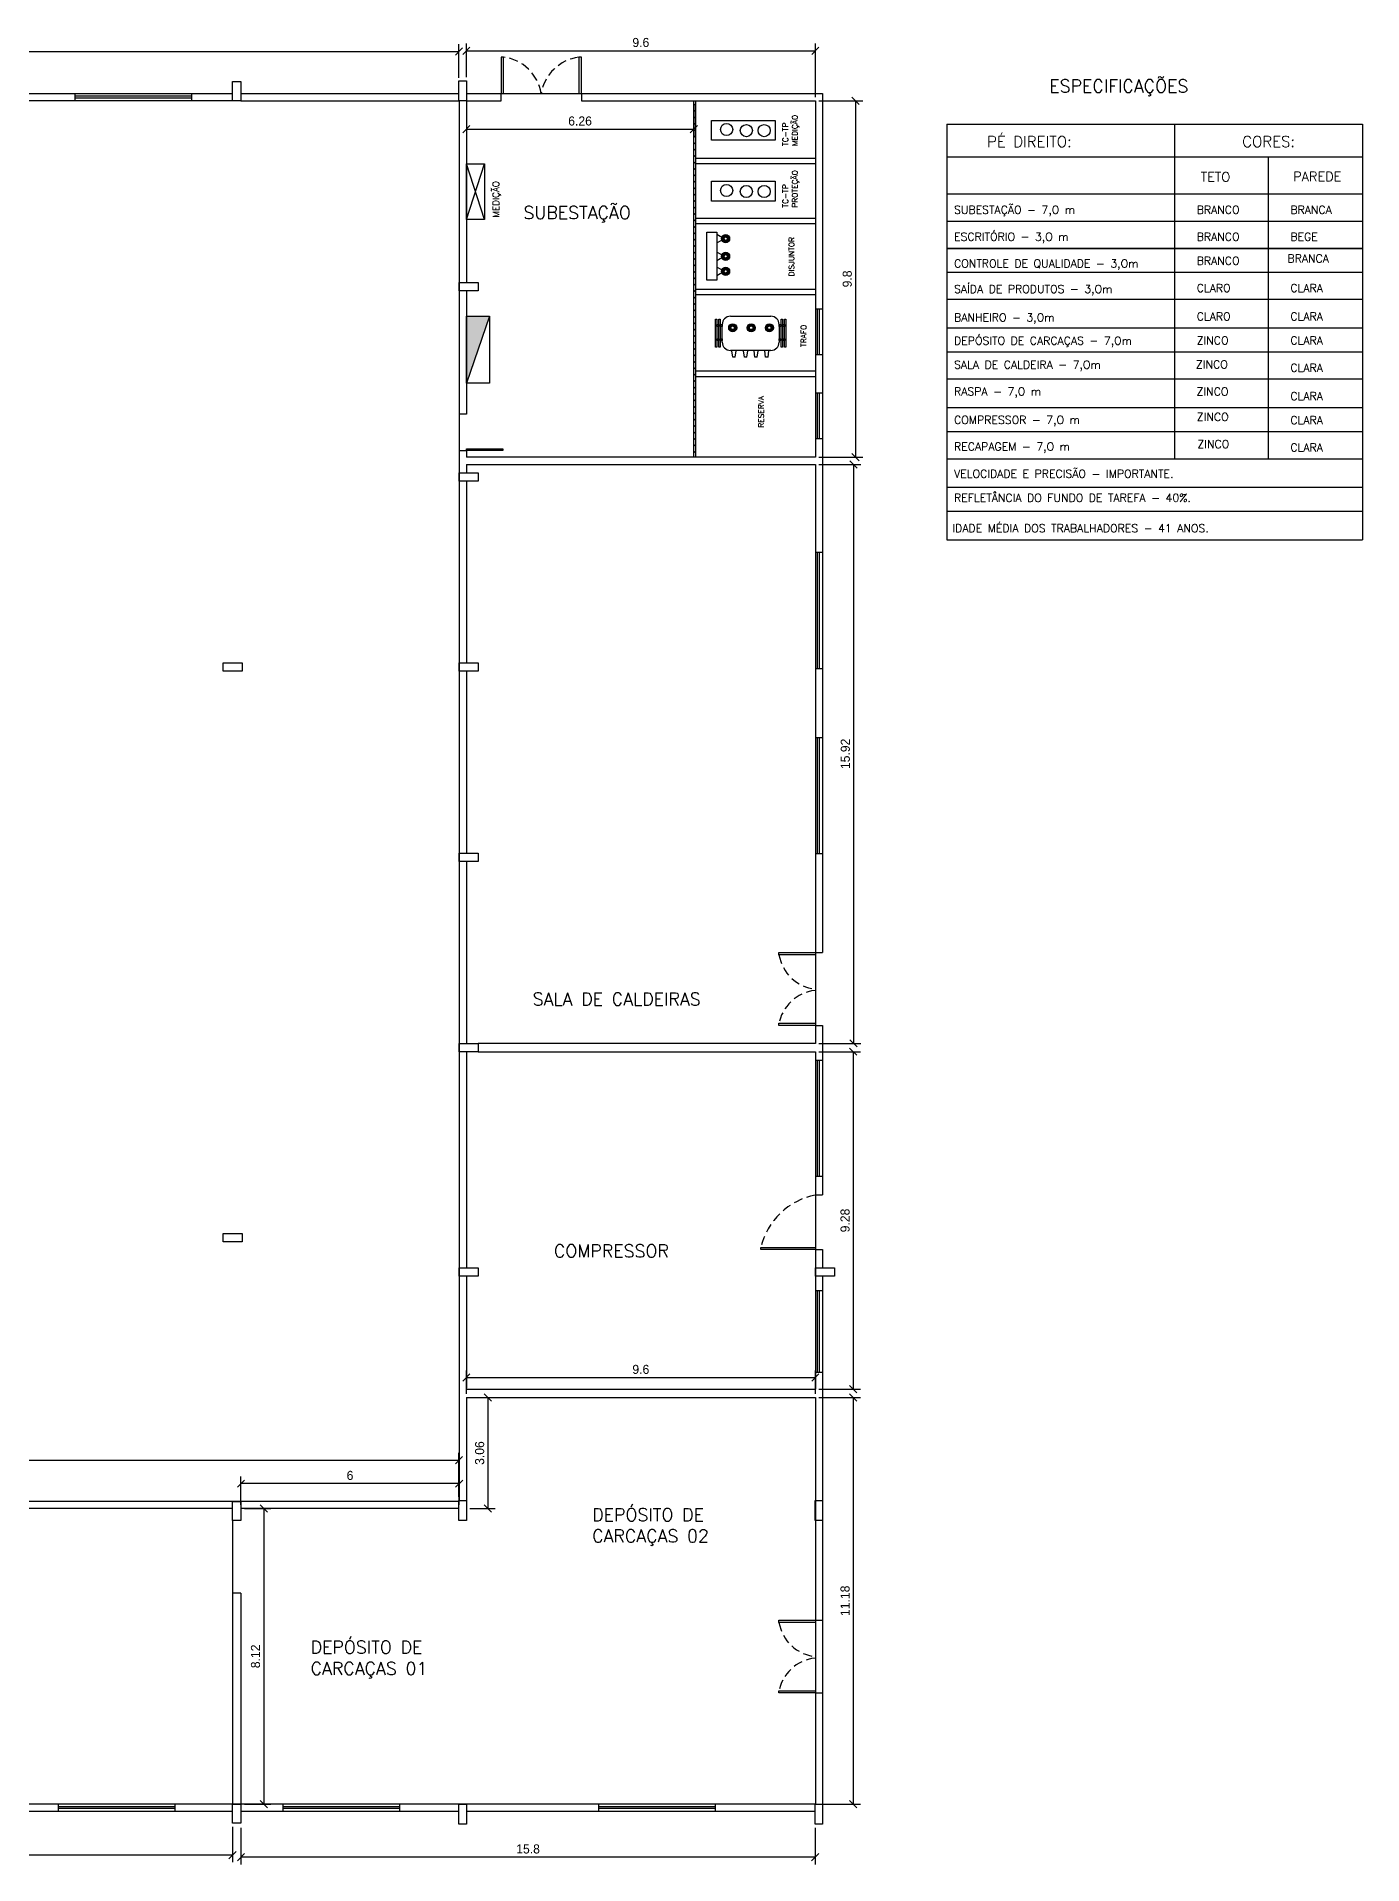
# Model space of a CAD drawing. Extents: x 196 to 487, y -28 to 149.
# Drawn here: x 229.5 to 266, y 12.3 to 62.6 of the extents above; entities that cross this region are included whole.
import ezdxf

# ---------------------------------------------------------------- set-up
doc = ezdxf.new("R2010")
doc.units = 0
doc.header["$MEASUREMENT"] = 0
doc.linetypes.add('DASHED2', pattern=[0.375, 0.25, -0.125])
doc.layers.get('0').update_dxf_attribs({"linetype": 'CONTINUOUS'})
doc.layers.get('DEFPOINTS').update_dxf_attribs({"linetype": 'CONTINUOUS'})
for name, color, linetype in [('_ARQ', 5, 'CONTINUOUS'), ('_ARQ-TEXTO', 4, 'CONTINUOUS'), ('_COTAS', 4, 'CONTINUOUS'), ('_ELT-MÁQUINAS', 3, 'CONTINUOUS'), ('_ELT-PONTO', 2, 'CONTINUOUS'), ('_ELT-PONTO-TEXTO', 4, 'CONTINUOUS')]:
    doc.layers.add(name, color=color, linetype=linetype)
doc.styles.add('ROMANS', font='romans')
doc.dimstyles.new('LUMINOTECNICO', dxfattribs={"dimscale": 0, "dimtxt": 0.25, "dimasz": 0.2, "dimexe": 0.2, "dimexo": 0.1, "dimgap": 0.1, "dimtad": 1, "dimdsep": 46, "dimtxsty": 'Standard', "dimblk1": 'OBLIQUE', "dimblk2": 'OBLIQUE', "dimsah": 1, "dimcen": 0.2, "dimadec": 1, "dimazin": 0, "dimtfac": 1, "dimtmove": 0, "dimatfit": 3, "dimldrblk": 'OBLIQUE', "dimfxl": 1, "dimtolj": 1, "dimtzin": 0, "dimarcsym": 0})

# ---------------------------------------------------------------- blocks, each defined once
blk = doc.blocks.new('_OBLIQUE')
at = {"color": 0, "linetype": 'ByBlock'}
blk.add_line((-0.5, -0.5), (0.5, 0.5), dxfattribs=at)
blk = doc.blocks.new('*D1')
at = {"layer": '_COTAS', "color": 0, "linetype": 'Continuous', "lineweight": -2, "transparency": 16777216}
for p, q in [((241.343, 61.476), (241.343, 62.402)), ((250.943, 60.928), (250.943, 62.402)), ((241.343, 62.202), (250.943, 62.202))]:
    blk.add_line(p, q, dxfattribs=at)
at = {"layer": 'DEFPOINTS', "color": 0, "linetype": 'Continuous', "transparency": 16777216}
for p in [(250.943, 62.202), (241.343, 61.376), (250.943, 60.828)]:
    blk.add_point(p, dxfattribs=at)
at = {"layer": '_COTAS', "color": 0, "linetype": 'Continuous', "lineweight": -2, "transparency": 16777216, "xscale": 0.2, "yscale": 0.2, "zscale": 0.2, "rotation": 180}
blk.add_blockref('_OBLIQUE', (241.343, 62.202), dxfattribs=at)
at = {"layer": '_COTAS', "color": 0, "linetype": 'Continuous', "lineweight": -2, "transparency": 16777216, "xscale": 0.2, "yscale": 0.2, "zscale": 0.2}
blk.add_blockref('_OBLIQUE', (250.943, 62.202), dxfattribs=at)
at = {"layer": '_COTAS', "color": 0, "linetype": 'Continuous', "transparency": 16777216, "insert": (246.143, 62.427), "char_height": 0.25, "attachment_point": 5}
blk.add_mtext('\\A1;9.6', dxfattribs=at)
blk = doc.blocks.new('*D2')
at = {"layer": '_COTAS', "color": 0, "linetype": 'Continuous', "lineweight": -2, "transparency": 16777216}
for p, q in [((251.043, 60.828), (252.247, 60.828)), ((252.047, 60.828), (252.047, 51.028)), ((251.043, 51.028), (252.247, 51.028))]:
    blk.add_line(p, q, dxfattribs=at)
at = {"layer": 'DEFPOINTS', "color": 0, "linetype": 'Continuous', "transparency": 16777216}
for p in [(250.943, 60.828), (250.943, 51.028), (252.047, 51.028)]:
    blk.add_point(p, dxfattribs=at)
at = {"layer": '_COTAS', "color": 0, "linetype": 'Continuous', "lineweight": -2, "transparency": 16777216, "xscale": 0.2, "yscale": 0.2, "zscale": 0.2}
for p, rotation in [((252.047, 60.828), 90), ((252.047, 51.028), 270)]:
    blk.add_blockref('_OBLIQUE', p, dxfattribs=dict(at, rotation=rotation))
at = {"layer": '_COTAS', "color": 0, "linetype": 'Continuous', "transparency": 16777216, "insert": (251.822, 55.928), "char_height": 0.25, "attachment_point": 5, "rotation": 90}
blk.add_mtext('\\A1;9.8', dxfattribs=at)
blk = doc.blocks.new('*D3')
at = {"layer": '_COTAS', "color": 0, "linetype": 'Continuous', "lineweight": -2, "transparency": 16777216}
for p, q in [((251.043, 50.828), (252.194, 50.828)), ((251.994, 50.828), (251.994, 34.911)), ((251.043, 34.911), (252.194, 34.911))]:
    blk.add_line(p, q, dxfattribs=at)
at = {"layer": 'DEFPOINTS', "color": 0, "linetype": 'Continuous', "transparency": 16777216}
for p in [(250.943, 50.828), (250.943, 34.911), (251.994, 34.911)]:
    blk.add_point(p, dxfattribs=at)
at = {"layer": '_COTAS', "color": 0, "linetype": 'Continuous', "lineweight": -2, "transparency": 16777216, "xscale": 0.2, "yscale": 0.2, "zscale": 0.2}
for p, rotation in [((251.994, 50.828), 90), ((251.994, 34.911), 270)]:
    blk.add_blockref('_OBLIQUE', p, dxfattribs=dict(at, rotation=rotation))
at = {"layer": '_COTAS', "color": 0, "linetype": 'Continuous', "transparency": 16777216, "insert": (251.769, 42.87), "char_height": 0.25, "attachment_point": 5, "rotation": 90}
blk.add_mtext('\\A1;15.92', dxfattribs=at)
blk = doc.blocks.new('*D4')
at = {"layer": '_COTAS', "color": 0, "linetype": 'Continuous', "lineweight": -2, "transparency": 16777216}
for p, q in [((251.043, 34.682), (252.187, 34.682)), ((251.987, 34.682), (251.987, 25.4)), ((251.043, 25.4), (252.187, 25.4))]:
    blk.add_line(p, q, dxfattribs=at)
at = {"layer": 'DEFPOINTS', "color": 0, "linetype": 'Continuous', "transparency": 16777216}
for p in [(250.943, 34.682), (250.943, 25.4), (251.987, 25.4)]:
    blk.add_point(p, dxfattribs=at)
at = {"layer": '_COTAS', "color": 0, "linetype": 'Continuous', "lineweight": -2, "transparency": 16777216, "xscale": 0.2, "yscale": 0.2, "zscale": 0.2}
for p, rotation in [((251.987, 34.682), 90), ((251.987, 25.4), 270)]:
    blk.add_blockref('_OBLIQUE', p, dxfattribs=dict(at, rotation=rotation))
at = {"layer": '_COTAS', "color": 0, "linetype": 'Continuous', "transparency": 16777216, "insert": (251.762, 30.041), "char_height": 0.25, "attachment_point": 5, "rotation": 90}
blk.add_mtext('\\A1;9.28', dxfattribs=at)
blk = doc.blocks.new('*D5')
at = {"layer": '_COTAS', "color": 0, "linetype": 'Continuous', "lineweight": -2, "transparency": 16777216}
for p, q in [((251.043, 25.176), (252.187, 25.176)), ((251.987, 25.176), (251.987, 13.994)), ((251.04, 13.994), (252.187, 13.994))]:
    blk.add_line(p, q, dxfattribs=at)
at = {"layer": 'DEFPOINTS', "color": 0, "linetype": 'Continuous', "transparency": 16777216}
for p in [(250.943, 25.176), (250.94, 13.994), (251.987, 13.994)]:
    blk.add_point(p, dxfattribs=at)
at = {"layer": '_COTAS', "color": 0, "linetype": 'Continuous', "lineweight": -2, "transparency": 16777216, "xscale": 0.2, "yscale": 0.2, "zscale": 0.2}
for p, rotation in [((251.987, 25.176), 90), ((251.987, 13.994), 270)]:
    blk.add_blockref('_OBLIQUE', p, dxfattribs=dict(at, rotation=rotation))
at = {"layer": '_COTAS', "color": 0, "linetype": 'Continuous', "transparency": 16777216, "insert": (251.762, 19.585), "char_height": 0.25, "attachment_point": 5, "rotation": 90}
blk.add_mtext('\\A1;11.18', dxfattribs=at)
blk = doc.blocks.new('*D6')
at = {"layer": '_COTAS', "color": 0, "linetype": 'Continuous', "lineweight": -2, "transparency": 16777216}
for p, q in [((241.443, 25.176), (242.135, 25.176)), ((241.935, 25.176), (241.935, 22.119)), ((241.443, 22.119), (242.135, 22.119))]:
    blk.add_line(p, q, dxfattribs=at)
at = {"layer": 'DEFPOINTS', "color": 0, "linetype": 'Continuous', "transparency": 16777216}
for p in [(241.343, 25.176), (241.343, 22.119), (241.935, 22.119)]:
    blk.add_point(p, dxfattribs=at)
at = {"layer": '_COTAS', "color": 0, "linetype": 'Continuous', "lineweight": -2, "transparency": 16777216, "xscale": 0.2, "yscale": 0.2, "zscale": 0.2}
for p, rotation in [((241.935, 25.176), 90), ((241.935, 22.119), 270)]:
    blk.add_blockref('_OBLIQUE', p, dxfattribs=dict(at, rotation=rotation))
at = {"layer": '_COTAS', "color": 0, "linetype": 'Continuous', "transparency": 16777216, "insert": (241.71, 23.647), "char_height": 0.25, "attachment_point": 5, "rotation": 90}
blk.add_mtext('\\A1;3.06', dxfattribs=at)
blk = doc.blocks.new('*D7')
at = {"layer": '_COTAS', "color": 0, "linetype": 'Continuous', "lineweight": -2, "transparency": 16777216}
for p, q in [((235.243, 22.119), (235.969, 22.119)), ((235.769, 22.119), (235.769, 13.994)), ((235.243, 13.994), (235.969, 13.994))]:
    blk.add_line(p, q, dxfattribs=at)
at = {"layer": 'DEFPOINTS', "color": 0, "linetype": 'Continuous', "transparency": 16777216}
for p in [(235.143, 22.119), (235.143, 13.994), (235.769, 13.994)]:
    blk.add_point(p, dxfattribs=at)
at = {"layer": '_COTAS', "color": 0, "linetype": 'Continuous', "lineweight": -2, "transparency": 16777216, "xscale": 0.2, "yscale": 0.2, "zscale": 0.2}
for p, rotation in [((235.769, 22.119), 90), ((235.769, 13.994), 270)]:
    blk.add_blockref('_OBLIQUE', p, dxfattribs=dict(at, rotation=rotation))
at = {"layer": '_COTAS', "color": 0, "linetype": 'Continuous', "transparency": 16777216, "insert": (235.544, 18.057), "char_height": 0.25, "attachment_point": 5, "rotation": 90}
blk.add_mtext('\\A1;8.12', dxfattribs=at)
blk = doc.blocks.new('*D8')
at = {"layer": '_COTAS', "color": 0, "linetype": 'Continuous', "lineweight": -2, "transparency": 16777216}
for p, q in [((235.143, 13.346), (235.143, 12.336)), ((250.94, 13.346), (250.94, 12.336)), ((250.94, 12.536), (235.143, 12.536))]:
    blk.add_line(p, q, dxfattribs=at)
at = {"layer": 'DEFPOINTS', "color": 0, "linetype": 'Continuous', "transparency": 16777216}
for p in [(235.143, 13.446), (250.94, 13.446), (235.143, 12.536)]:
    blk.add_point(p, dxfattribs=at)
at = {"layer": '_COTAS', "color": 0, "linetype": 'Continuous', "lineweight": -2, "transparency": 16777216, "xscale": 0.2, "yscale": 0.2, "zscale": 0.2, "rotation": 180}
blk.add_blockref('_OBLIQUE', (235.143, 12.536), dxfattribs=at)
at = {"layer": '_COTAS', "color": 0, "linetype": 'Continuous', "lineweight": -2, "transparency": 16777216, "xscale": 0.2, "yscale": 0.2, "zscale": 0.2}
blk.add_blockref('_OBLIQUE', (250.94, 12.536), dxfattribs=at)
at = {"layer": '_COTAS', "color": 0, "linetype": 'Continuous', "transparency": 16777216, "insert": (243.041, 12.761), "char_height": 0.25, "attachment_point": 5}
blk.add_mtext('\\A1;15.8', dxfattribs=at)
blk = doc.blocks.new('*D9')
at = {"layer": '_COTAS', "color": 0, "linetype": 'Continuous', "lineweight": -2, "transparency": 16777216}
for p, q in [((203.997, 13.37), (203.997, 12.395)), ((234.913, 13.37), (234.913, 12.395)), ((234.913, 12.595), (203.997, 12.595))]:
    blk.add_line(p, q, dxfattribs=at)
at = {"layer": 'DEFPOINTS', "color": 0, "linetype": 'Continuous', "transparency": 16777216}
for p in [(203.997, 13.47), (234.913, 13.47), (203.997, 12.595)]:
    blk.add_point(p, dxfattribs=at)
at = {"layer": '_COTAS', "color": 0, "linetype": 'Continuous', "lineweight": -2, "transparency": 16777216, "xscale": 0.2, "yscale": 0.2, "zscale": 0.2, "rotation": 180}
blk.add_blockref('_OBLIQUE', (203.997, 12.595), dxfattribs=at)
at = {"layer": '_COTAS', "color": 0, "linetype": 'Continuous', "lineweight": -2, "transparency": 16777216, "xscale": 0.2, "yscale": 0.2, "zscale": 0.2}
blk.add_blockref('_OBLIQUE', (234.913, 12.595), dxfattribs=at)
at = {"layer": '_COTAS', "color": 0, "linetype": 'Continuous', "transparency": 16777216, "insert": (219.455, 12.82), "char_height": 0.25, "attachment_point": 5}
blk.add_mtext('\\A1;30.92', dxfattribs=at)
blk = doc.blocks.new('*D10')
at = {"layer": '_COTAS', "color": 0, "linetype": 'Continuous', "lineweight": -2, "transparency": 16777216}
for p, q in [((197.767, 22.419), (197.767, 23.655)), ((241.14, 22.443), (241.14, 23.655)), ((197.767, 23.455), (241.14, 23.455))]:
    blk.add_line(p, q, dxfattribs=at)
at = {"layer": 'DEFPOINTS', "color": 0, "linetype": 'Continuous', "transparency": 16777216}
for p in [(241.14, 23.455), (197.767, 22.319), (241.14, 22.343)]:
    blk.add_point(p, dxfattribs=at)
at = {"layer": '_COTAS', "color": 0, "linetype": 'Continuous', "lineweight": -2, "transparency": 16777216, "xscale": 0.2, "yscale": 0.2, "zscale": 0.2, "rotation": 180}
blk.add_blockref('_OBLIQUE', (197.767, 23.455), dxfattribs=at)
at = {"layer": '_COTAS', "color": 0, "linetype": 'Continuous', "lineweight": -2, "transparency": 16777216, "xscale": 0.2, "yscale": 0.2, "zscale": 0.2}
blk.add_blockref('_OBLIQUE', (241.14, 23.455), dxfattribs=at)
at = {"layer": '_COTAS', "color": 0, "linetype": 'Continuous', "transparency": 16777216, "insert": (219.454, 23.68), "char_height": 0.25, "attachment_point": 5}
blk.add_mtext('\\A1;43.37', dxfattribs=at)
blk = doc.blocks.new('*D22')
at = {"layer": '_ELT-MÁQUINAS', "color": 0, "linetype": 'Continuous', "lineweight": -2, "transparency": 16777216}
for p, q in [((241.343, 60.728), (241.343, 59.844)), ((247.599, 60.728), (247.599, 59.844)), ((241.343, 60.044), (247.599, 60.044))]:
    blk.add_line(p, q, dxfattribs=at)
at = {"layer": 'DEFPOINTS', "color": 0, "linetype": 'Continuous', "transparency": 16777216}
for p in [(241.343, 60.828), (247.599, 60.828), (247.599, 60.044)]:
    blk.add_point(p, dxfattribs=at)
at = {"layer": '_ELT-MÁQUINAS', "color": 0, "linetype": 'Continuous', "lineweight": -2, "transparency": 16777216, "xscale": 0.2, "yscale": 0.2, "zscale": 0.2, "rotation": 180}
blk.add_blockref('_OBLIQUE', (241.343, 60.044), dxfattribs=at)
at = {"layer": '_ELT-MÁQUINAS', "color": 0, "linetype": 'Continuous', "lineweight": -2, "transparency": 16777216, "xscale": 0.2, "yscale": 0.2, "zscale": 0.2}
blk.add_blockref('_OBLIQUE', (247.599, 60.044), dxfattribs=at)
at = {"layer": '_ELT-MÁQUINAS', "color": 0, "linetype": 'Continuous', "transparency": 16777216, "insert": (244.471, 60.269), "char_height": 0.25, "attachment_point": 5}
blk.add_mtext('\\A1;6.26', dxfattribs=at)
blk = doc.blocks.new('*D23')
at = {"layer": '_COTAS', "color": 0, "linetype": 'Continuous', "lineweight": -2, "transparency": 16777216}
for p, q in [((235.143, 22.219), (235.143, 23.006)), ((241.143, 22.806), (235.143, 22.806)), ((241.143, 22.219), (241.143, 23.006))]:
    blk.add_line(p, q, dxfattribs=at)
at = {"layer": 'DEFPOINTS', "color": 0, "linetype": 'Continuous', "transparency": 16777216}
for p in [(235.143, 22.806), (235.143, 22.119), (241.143, 22.119)]:
    blk.add_point(p, dxfattribs=at)
at = {"layer": '_COTAS', "color": 0, "linetype": 'Continuous', "lineweight": -2, "transparency": 16777216, "xscale": 0.2, "yscale": 0.2, "zscale": 0.2, "rotation": 180}
blk.add_blockref('_OBLIQUE', (235.143, 22.806), dxfattribs=at)
at = {"layer": '_COTAS', "color": 0, "linetype": 'Continuous', "lineweight": -2, "transparency": 16777216, "xscale": 0.2, "yscale": 0.2, "zscale": 0.2}
blk.add_blockref('_OBLIQUE', (241.143, 22.806), dxfattribs=at)
at = {"layer": '_COTAS', "color": 0, "linetype": 'Continuous', "transparency": 16777216, "insert": (238.143, 23.031), "char_height": 0.25, "attachment_point": 5}
blk.add_mtext('\\A1;6', dxfattribs=at)
blk = doc.blocks.new('*D24')
at = {"layer": '_COTAS', "color": 0, "linetype": 'Continuous', "lineweight": -2, "transparency": 16777216}
for p, q in [((241.343, 25.276), (241.343, 25.921)), ((241.343, 25.721), (250.943, 25.721)), ((250.943, 25.276), (250.943, 25.921))]:
    blk.add_line(p, q, dxfattribs=at)
at = {"layer": 'DEFPOINTS', "color": 0, "linetype": 'Continuous', "transparency": 16777216}
for p in [(250.943, 25.721), (241.343, 25.176), (250.943, 25.176)]:
    blk.add_point(p, dxfattribs=at)
at = {"layer": '_COTAS', "color": 0, "linetype": 'Continuous', "lineweight": -2, "transparency": 16777216, "xscale": 0.2, "yscale": 0.2, "zscale": 0.2, "rotation": 180}
blk.add_blockref('_OBLIQUE', (241.343, 25.721), dxfattribs=at)
at = {"layer": '_COTAS', "color": 0, "linetype": 'Continuous', "lineweight": -2, "transparency": 16777216, "xscale": 0.2, "yscale": 0.2, "zscale": 0.2}
blk.add_blockref('_OBLIQUE', (250.943, 25.721), dxfattribs=at)
at = {"layer": '_COTAS', "color": 0, "linetype": 'Continuous', "transparency": 16777216, "insert": (246.143, 25.946), "char_height": 0.25, "attachment_point": 5}
blk.add_mtext('\\A1;9.6', dxfattribs=at)

msp = doc.modelspace()

# ---------------------------------------------------------------- hatches: boundary and pattern name
at = {"layer": '_ARQ'}
h = msp.add_hatch(dxfattribs=at)
h.set_pattern_fill('ANSI31', color=256, style=0)
h.set_pattern_definition([(45, (-21.65067, -73.14091), (-0.08838835, 0.08838835), [])])
h.paths.add_polyline_path([(247.652, 60.828), (247.599, 60.828), (247.599, 51.028), (247.652, 51.028)])
at = {"layer": '_ELT-PONTO', "linetype": 'Continuous'}
h = msp.add_hatch(color=256, dxfattribs=at)
h.paths.add_polyline_path([(248.364, 57.034, 1), (248.585, 57.034, 1)])
h.paths.add_polyline_path([(248.524, 57.034, -1), (248.426, 57.034, -1)], flags=16)
h = msp.add_hatch(color=256, dxfattribs=at)
h.paths.add_polyline_path([(248.364, 56.55, 1), (248.585, 56.55, 1)])
h.paths.add_polyline_path([(248.524, 56.55, -1), (248.426, 56.55, -1)], flags=16)
h = msp.add_hatch(color=256, dxfattribs=at)
h.paths.add_polyline_path([(248.364, 56.137, 1), (248.585, 56.137, 1)])
h.paths.add_polyline_path([(248.524, 56.137, -1), (248.426, 56.137, -1)], flags=16)
msp.add_hatch(color=256, dxfattribs=at).paths.add_polyline_path([(241.343, 53.061), (241.979, 54.901), (241.343, 54.901)])
h = msp.add_hatch(color=256, dxfattribs=at)
h.paths.add_polyline_path([(248.781, 54.585, 1), (248.56, 54.585, 1)])
h.paths.add_polyline_path([(248.621, 54.585, -1), (248.72, 54.585, -1)], flags=16)
h = msp.add_hatch(color=256, dxfattribs=at)
h.paths.add_polyline_path([(249.178, 54.475, 1), (249.178, 54.696, 1)])
h.paths.add_polyline_path([(249.178, 54.635, -1), (249.178, 54.536, -1)], flags=16)
h = msp.add_hatch(color=256, dxfattribs=at)
h.paths.add_polyline_path([(249.79, 54.585, 1), (249.569, 54.585, 1)])
h.paths.add_polyline_path([(249.63, 54.585, -1), (249.728, 54.585, -1)], flags=16)

# ---------------------------------------------------------------- linework, layer by layer
at = {"layer": '_ARQ', "linetype": 'Continuous'}
for p, q in [((234.913, 60.828), (197.767, 60.828)), ((242.297, 61.026), (244.507, 61.026)), ((242.297, 60.828), (242.297, 61.026)), ((244.507, 61.026), (244.507, 60.828)), ((241.343, 55.599), (241.343, 52.207)), ((241.343, 52.207), (241.143, 52.207)), ((250.943, 37.405), (250.943, 35.405)), ((250.943, 34.682), (250.943, 30.742)), ((250.943, 30.742), (250.943, 29.302)), ((250.943, 30.742), (251.143, 30.742)), ((250.943, 29.242), (251.143, 29.242)), ((241.343, 28.512), (241.343, 25.427)), ((241.343, 25.176), (241.343, 22.343)), ((234.913, 21.794), (234.913, 13.994)), ((235.143, 19.794), (234.913, 19.794)), ((235.143, 19.794), (235.143, 13.994)), ((250.943, 19.02), (250.943, 17.08))]:
    msp.add_line(p, q, dxfattribs=at)
at = {"layer": '_ARQ'}
for p, q in [((228.913, 61.028), (234.913, 61.028)), ((230.586, 60.825), (230.586, 61.028)), ((230.586, 60.963), (233.784, 60.963)), ((230.586, 60.91), (233.784, 60.91)), ((233.786, 61.028), (233.786, 60.825)), ((235.143, 61.028), (241.14, 61.028)), ((235.143, 60.828), (241.143, 60.828)), ((241.143, 60.828), (241.143, 22.343)), ((241.343, 61.028), (251.143, 61.028)), ((241.343, 60.828), (241.343, 55.828)), ((241.343, 60.828), (242.297, 60.828)), ((244.507, 60.828), (250.943, 60.828)), ((247.599, 51.028), (247.599, 60.828)), ((247.652, 51.028), (247.652, 60.828)), ((250.943, 60.828), (250.943, 51.028)), ((251.143, 61.028), (251.143, 37.405)), ((247.652, 59.248), (250.943, 59.248)), ((247.652, 59.098), (250.943, 59.098)), ((247.652, 57.598), (250.943, 57.598)), ((247.652, 57.448), (250.943, 57.448)), ((247.652, 55.648), (250.943, 55.648)), ((247.652, 55.498), (250.943, 55.498)), ((250.943, 55.103), (251.145, 55.103)), ((251.007, 53.853), (251.007, 55.103)), ((251.061, 53.853), (251.061, 55.103)), ((250.943, 53.853), (251.145, 53.853)), ((247.652, 53.398), (250.943, 53.398)), ((247.652, 53.248), (250.943, 53.248)), ((250.94, 52.792), (251.143, 52.792)), ((251.005, 51.541), (251.005, 52.792)), ((251.058, 51.541), (251.058, 52.792)), ((250.94, 51.541), (251.143, 51.541)), ((241.143, 51.207), (241.343, 51.207)), ((241.343, 51.207), (241.343, 51.028)), ((250.943, 51.028), (241.343, 51.028)), ((241.343, 50.828), (250.943, 50.828)), ((241.343, 50.828), (241.343, 50.599)), ((250.943, 50.828), (250.943, 37.405)), ((241.343, 50.37), (241.343, 45.37)), ((250.943, 48.411), (251.143, 48.411)), ((251.005, 45.211), (251.005, 48.408)), ((251.058, 45.211), (251.058, 48.408)), ((241.343, 45.14), (241.343, 40.14)), ((251.143, 45.211), (250.943, 45.211)), ((250.943, 43.321), (251.143, 43.321)), ((251.005, 40.121), (251.005, 43.318)), ((251.058, 40.121), (251.058, 43.318)), ((241.343, 39.911), (241.343, 34.911)), ((251.143, 40.121), (250.943, 40.121)), ((250.943, 37.405), (251.143, 37.405)), ((250.943, 35.405), (251.143, 35.405)), ((250.943, 35.405), (250.943, 34.911)), ((251.143, 35.405), (251.143, 30.742)), ((241.343, 34.682), (241.343, 28.742)), ((250.943, 34.911), (241.667, 34.911)), ((241.667, 34.682), (250.943, 34.682)), ((250.94, 34.451), (251.143, 34.451)), ((251.005, 31.251), (251.005, 34.448)), ((251.058, 31.251), (251.058, 34.448)), ((251.143, 31.251), (250.94, 31.251)), ((250.943, 29.242), (250.943, 25.4)), ((251.143, 29.242), (251.143, 28.742)), ((251.143, 28.512), (251.143, 13.794)), ((250.943, 28.12), (251.145, 28.12)), ((251.007, 25.866), (251.007, 28.117)), ((251.061, 25.866), (251.061, 28.117)), ((251.145, 25.866), (250.943, 25.866)), ((241.343, 25.4), (250.943, 25.4)), ((241.343, 25.176), (250.943, 25.176)), ((250.943, 25.176), (250.943, 13.994)), ((241.14, 22.319), (197.767, 22.319)), ((234.913, 22.119), (228.913, 22.119)), ((241.143, 22.119), (235.143, 22.119)), ((250.943, 19.05), (251.143, 19.05)), ((250.943, 17.05), (251.143, 17.05)), ((250.943, 13.994), (197.767, 13.994)), ((234.913, 13.794), (228.913, 13.794)), ((230.125, 13.794), (230.125, 13.997)), ((230.125, 13.932), (233.323, 13.932)), ((230.125, 13.879), (233.323, 13.879)), ((233.325, 13.997), (233.325, 13.794)), ((241.14, 13.794), (235.143, 13.794)), ((236.306, 13.794), (236.306, 13.997)), ((236.306, 13.932), (239.504, 13.932)), ((236.306, 13.879), (239.504, 13.879)), ((239.506, 13.997), (239.506, 13.794)), ((250.94, 13.794), (241.343, 13.794)), ((244.983, 13.794), (244.983, 13.997)), ((244.983, 13.932), (248.18, 13.932)), ((244.983, 13.879), (248.18, 13.879)), ((248.183, 13.997), (248.183, 13.794))]:
    msp.add_line(p, q, dxfattribs=at)
at = {"layer": '_ARQ', "linetype": 'Continuous'}
for points in [[(242.297, 61.026), (242.367, 61.026), (242.367, 62.026), (242.297, 62.026)], [(244.437, 61.026), (244.507, 61.026), (244.507, 62.026), (244.437, 62.026)], [(241.343, 60.828), (241.14, 60.828), (241.14, 61.376), (241.343, 61.376)], [(250.943, 37.345), (249.943, 37.345), (249.943, 37.405), (250.943, 37.405)], [(250.943, 35.405), (249.943, 35.405), (249.943, 35.465), (250.943, 35.465)], [(250.943, 29.242), (249.443, 29.242), (249.443, 29.302), (250.943, 29.302)], [(241.343, 21.794), (241.14, 21.794), (241.14, 22.343), (241.343, 22.343)], [(251.143, 21.794), (250.94, 21.794), (250.94, 22.343), (251.143, 22.343)], [(250.943, 18.99), (249.943, 18.99), (249.943, 19.05), (250.943, 19.05)], [(250.943, 17.05), (249.943, 17.05), (249.943, 17.11), (250.943, 17.11)], [(241.343, 13.446), (241.14, 13.446), (241.14, 13.994), (241.343, 13.994)], [(251.143, 13.446), (250.94, 13.446), (250.94, 13.994), (251.143, 13.994)]]:
    msp.add_lwpolyline(points, close=True, dxfattribs=at)
at = {"layer": '_ARQ'}
for points in [[(235.143, 61.353), (235.143, 60.828), (234.913, 60.828), (234.913, 61.353)], [(241.143, 55.828), (241.667, 55.828), (241.667, 55.599), (241.143, 55.599)], [(241.343, 51.207), (241.343, 51.257), (242.343, 51.257), (242.343, 51.207)], [(241.143, 50.599), (241.667, 50.599), (241.667, 50.37), (241.143, 50.37)], [(234.651, 45.37), (235.176, 45.37), (235.176, 45.14), (234.651, 45.14)], [(241.143, 45.37), (241.667, 45.37), (241.667, 45.14), (241.143, 45.14)], [(241.143, 40.14), (241.667, 40.14), (241.667, 39.911), (241.143, 39.911)], [(241.143, 34.911), (241.667, 34.911), (241.667, 34.682), (241.143, 34.682)], [(234.651, 29.682), (235.176, 29.682), (235.176, 29.453), (234.651, 29.453)], [(241.143, 28.742), (241.667, 28.742), (241.667, 28.512), (241.143, 28.512)], [(250.943, 28.742), (251.467, 28.742), (251.467, 28.512), (250.943, 28.512)], [(235.143, 22.319), (235.143, 21.794), (234.913, 21.794), (234.913, 22.319)], [(235.143, 13.994), (235.143, 13.47), (234.913, 13.47), (234.913, 13.994)]]:
    msp.add_lwpolyline(points, close=True, dxfattribs=at)
at = {"layer": '_ARQ', "linetype": 'DASHED2'}
for centre, radius, start, end in [((242.214, 60.832), 1.204, 9.3793, 82.7104), ((244.59, 60.83), 1.204, 97.2896, 170.6207), ((251.063, 37.535), 1.136, 189.6213, 263.9217), ((251.055, 35.235), 1.136, 96.0783, 170.3787), ((251.316, 28.851), 1.927, 101.1833, 166.4784), ((251.063, 19.18), 1.136, 189.6213, 263.9217), ((251.055, 16.88), 1.136, 96.0783, 170.3787)]:
    msp.add_arc(centre, radius, start, end, dxfattribs=at)
at = {"layer": '_ARQ-TEXTO', "linetype": 'Continuous'}
for p, q in [((254.556, 60.187), (265.994, 60.187)), ((254.556, 60.187), (254.556, 48.753)), ((260.819, 60.187), (260.819, 50.985)), ((265.994, 60.187), (265.994, 48.753)), ((254.556, 59.286), (265.994, 59.286)), ((263.396, 59.286), (263.396, 50.985)), ((254.556, 58.269), (265.994, 58.269)), ((254.556, 57.519), (265.994, 57.519)), ((254.556, 56.778), (265.994, 56.778)), ((254.556, 56.768), (265.994, 56.768)), ((254.556, 56.118), (265.994, 56.118)), ((254.556, 55.368), (265.994, 55.368)), ((254.556, 54.587), (265.994, 54.587)), ((254.556, 53.927), (265.994, 53.927)), ((254.556, 53.177), (265.994, 53.177)), ((254.556, 52.396), (265.994, 52.396)), ((254.556, 51.735), (265.994, 51.735)), ((254.556, 50.985), (265.994, 50.985)), ((254.556, 50.204), (265.994, 50.204)), ((254.556, 49.544), (265.994, 49.544)), ((254.556, 48.753), (265.994, 48.753))]:
    msp.add_line(p, q, dxfattribs=at)
at = {"layer": '_COTAS', "linetype": 'Continuous'}
for p, q in [((241.14, 61.453), (241.14, 62.381)), ((210.226, 62.181), (241.14, 62.181))]:
    msp.add_line(p, q, dxfattribs=at)
at = {"layer": '_ELT-PONTO', "linetype": 'Continuous'}
for p, q in [((241.343, 57.565), (241.844, 59.092)), ((241.844, 57.565), (241.343, 59.092)), ((241.979, 54.901), (241.343, 53.061)), ((248.607, 54.9), (249.722, 54.9)), ((248.382, 54.189), (248.382, 54.675)), ((249.947, 54.675), (249.947, 54.189)), ((249.722, 53.964), (248.607, 53.964)), ((248.672, 53.779), (248.65, 53.951)), ((248.738, 53.779), (248.672, 53.779)), ((248.738, 53.779), (248.762, 53.951)), ((248.992, 53.779), (248.97, 53.951)), ((249.057, 53.779), (248.992, 53.779)), ((249.057, 53.779), (249.082, 53.951)), ((249.243, 53.964), (249.083, 53.964)), ((249.282, 53.779), (249.26, 53.951)), ((249.347, 53.779), (249.282, 53.779)), ((249.347, 53.779), (249.372, 53.951)), ((249.575, 53.779), (249.553, 53.951)), ((249.641, 53.779), (249.575, 53.779)), ((249.641, 53.779), (249.665, 53.951))]:
    msp.add_line(p, q, dxfattribs=at)
for points in [[(248.085, 59.743), (248.085, 60.286), (249.837, 60.286), (249.837, 59.743)], [(241.343, 59.092), (241.844, 59.092), (241.844, 57.565), (241.343, 57.565)], [(248.085, 58.069), (248.085, 58.612), (249.837, 58.612), (249.837, 58.069)], [(247.954, 55.89), (247.954, 57.21), (248.235, 57.21), (248.235, 55.89)], [(248.438, 57.034), (248.235, 57.151), (248.235, 56.917)], [(248.438, 56.55), (248.235, 56.667), (248.235, 56.433)], [(248.438, 56.137), (248.235, 56.254), (248.235, 56.02)], [(241.343, 54.901), (241.979, 54.901), (241.979, 53.061), (241.343, 53.061)], [(248.236, 54.049), (248.198, 54.049), (248.198, 54.825), (248.236, 54.825)], [(248.328, 54.049), (248.29, 54.049), (248.29, 54.825), (248.328, 54.825)], [(250.039, 54.049), (250.001, 54.049), (250.001, 54.825), (250.039, 54.825)], [(250.131, 54.049), (250.093, 54.049), (250.093, 54.825), (250.131, 54.825)], [(248.29, 54.623), (248.236, 54.623), (248.236, 54.675), (248.29, 54.675)], [(248.29, 54.232), (248.236, 54.232), (248.236, 54.284), (248.29, 54.284)], [(248.382, 54.623), (248.328, 54.623), (248.328, 54.675), (248.382, 54.675)], [(248.382, 54.232), (248.328, 54.232), (248.328, 54.284), (248.382, 54.284)], [(250.001, 54.623), (249.947, 54.623), (249.947, 54.675), (250.001, 54.675)], [(250.001, 54.232), (249.947, 54.232), (249.947, 54.284), (250.001, 54.284)], [(250.093, 54.623), (250.039, 54.623), (250.039, 54.675), (250.093, 54.675)], [(250.093, 54.232), (250.039, 54.232), (250.039, 54.284), (250.093, 54.284)]]:
    msp.add_lwpolyline(points, close=True, dxfattribs=at)
for centre, radius in [((248.502, 60.035), 0.167), ((249.045, 60.006), 0.167), ((249.537, 60.006), 0.167), ((248.502, 58.361), 0.167), ((249.045, 58.332), 0.167), ((249.537, 58.332), 0.167), ((248.475, 57.034), 0.111), ((248.475, 57.034), 0.0492), ((248.475, 56.55), 0.111), ((248.475, 56.55), 0.0492), ((248.475, 56.137), 0.111), ((248.475, 56.137), 0.0492), ((248.67, 54.585), 0.111), ((248.67, 54.585), 0.0492), ((249.178, 54.585), 0.111), ((249.178, 54.585), 0.0492), ((249.679, 54.585), 0.111), ((249.679, 54.585), 0.0492)]:
    msp.add_circle(centre, radius, dxfattribs=at)
for centre, start, end in [((248.607, 54.675), 90, 180), ((249.722, 54.675), 0, 90), ((248.607, 54.189), 180, 270), ((249.722, 54.189), 270, 0)]:
    msp.add_arc(centre, 0.225, start, end, dxfattribs=at)

# ---------------------------------------------------------------- block references
at = {"layer": '_COTAS', "linetype": 'Continuous', "xscale": 0.2, "yscale": 0.2, "zscale": 0.2}
msp.add_blockref('_OBLIQUE', (241.14, 62.181), dxfattribs=at)

# ---------------------------------------------------------------- texts
at = {"layer": '_ARQ-TEXTO', "style": 'ROMANS'}
for s, height, p in [('ESPECIFICAÇÕES', 0.35, (257.379, 61.057)), ('PÉ DIREITO:', 0.3, (255.668, 59.553)), ('CORES:', 0.3, (262.687, 59.555)), ('TETO', 0.26, (261.543, 58.603)), ('PAREDE', 0.26, (264.087, 58.613)), ('SUBESTAÇÃO', 0.35, (242.913, 57.577)), ('SUBESTAÇÃO - 7,O m', 0.22, (254.759, 57.719)), ('BRANCO', 0.22, (261.433, 57.719)), ('BRANCA', 0.22, (264.01, 57.719)), ('ESCRITÓRIO - 3,O m', 0.22, (254.759, 56.978)), ('BRANCO', 0.22, (261.433, 56.978)), ('BEGE', 0.22, (264.01, 56.978)), ('CONTROLE DE QUALIDADE - 3,Om', 0.22, (254.759, 56.242)), ('BRANCO', 0.22, (261.433, 56.318)), ('BRANCA', 0.22, (263.93, 56.381)), ('SAÍDA DE PRODUTOS - 3,Om', 0.22, (254.759, 55.54)), ('CLARO', 0.22, (261.433, 55.568)), ('CLARA', 0.22, (264.01, 55.568)), ('BANHEIRO - 3,Om', 0.22, (254.759, 54.759)), ('CLARO', 0.22, (261.433, 54.787)), ('CLARA', 0.22, (264.01, 54.787)), ('DEPÓSITO DE CARCAÇAS - 7,Om', 0.22, (254.759, 54.12)), ('ZINCO', 0.22, (261.433, 54.127)), ('CLARA', 0.22, (264.01, 54.127)), ('SALA DE CALDEIRA - 7,Om', 0.22, (254.759, 53.46)), ('ZINCO', 0.22, (261.413, 53.468)), ('CLARA', 0.22, (264.01, 53.376)), ('RASPA - 7,O m', 0.22, (254.759, 52.724)), ('ZINCO', 0.22, (261.429, 52.722)), ('CLARA', 0.22, (264.01, 52.595)), ('COMPRESSOR - 7,O m', 0.22, (254.759, 51.943)), ('ZINCO', 0.22, (261.437, 52.024)), ('CLARA', 0.22, (264.01, 51.935)), ('RECAPAGEM - 7,O m', 0.22, (254.759, 51.21)), ('ZINCO', 0.22, (261.453, 51.278)), ('CLARA', 0.22, (264.01, 51.185)), ('VELOCIDADE E PRECISÃO - IMPORTANTE.', 0.22, (254.759, 50.46)), ('REFLETÂNCIA DO FUNDO DE TAREFA - 40%%%.', 0.22, (254.759, 49.8)), ('IDADE MÉDIA DOS TRABALHADORES - 41 ANOS.', 0.22, (254.713, 48.964)), ('SALA DE CALDEIRAS', 0.35, (243.167, 35.954)), ('COMPRESSOR', 0.35, (243.75, 29.028))]:
    msp.add_text(s, height=height, dxfattribs=at).set_placement(p)
at = {"layer": '_ARQ-TEXTO', "linetype": 'Continuous', "char_height": 0.35, "attachment_point": 1, "style": 'ROMANS'}
for s, insert in [('DEPÓSITO DE CARCAÇAS 02', (244.804, 22.127)), ('DEPÓSITO DE CARCAÇAS 01', (237.059, 18.484))]:
    msp.add_mtext_dynamic_manual_height_columns(s, width=3.92514, gutter_width=12.5, heights=[0], dxfattribs=dict(at, insert=insert))
at = {"layer": '_ELT-PONTO-TEXTO', "style": 'ROMANS'}
for s, height, p in [('MEDIÇÃO', 0.15, (250.454, 59.583)), ('TC-TP', 0.15, (250.192, 59.583)), ('PROTEÇÃO', 0.15, (250.454, 57.888)), ('MEDIÇÃO', 0.176, (242.243, 57.613)), ('TC-TP', 0.15, (250.192, 57.888)), ('DISJUNTOR', 0.15, (250.363, 55.999)), ('TRAFO', 0.15, (250.695, 54.057)), ('RESERVA', 0.15, (249.525, 51.837))]:
    msp.add_text(s, height=height, rotation=90, dxfattribs=at).set_placement(p)

# ---------------------------------------------------------------- dimensions: what is measured, and where the dimension line sits
at = {"layer": '_COTAS', "linetype": 'Continuous'}
for base, p1, p2, picture, middle in [((250.943, 62.202), (241.343, 61.376), (250.943, 60.828), '*D1', (246.143, 62.427)), ((250.943, 25.721), (241.343, 25.176), (250.943, 25.176), '*D24', (246.143, 25.946)), ((241.14, 23.455), (197.767, 22.319), (241.14, 22.343), '*D10', (219.454, 23.68)), ((203.997, 12.595), (234.913, 13.47), (203.997, 13.47), '*D9', (219.455, 12.82)), ((235.143, 12.536), (250.94, 13.446), (235.143, 13.446), '*D8', (243.041, 12.761))]:
    dim = msp.add_linear_dim(base=base, p1=p1, p2=p2, dimstyle='LUMINOTECNICO', override={"dimscale": 1}, dxfattribs=at)
    dim.commit()
    dim.dimension.update_dxf_attribs({"geometry": picture, "text_midpoint": middle})
for base, p1, p2, picture, middle in [((252.047, 51.028), (250.943, 60.828), (250.943, 51.028), '*D2', (251.822, 55.928)), ((251.994, 34.911), (250.943, 50.828), (250.943, 34.911), '*D3', (251.769, 42.87)), ((251.987, 25.4), (250.943, 34.682), (250.943, 25.4), '*D4', (251.762, 30.041)), ((241.935, 22.119), (241.343, 25.176), (241.343, 22.119), '*D6', (241.71, 23.647)), ((251.987, 13.994), (250.943, 25.176), (250.94, 13.994), '*D5', (251.762, 19.585)), ((235.7692, 13.9944), (235.1426, 22.1189), (235.1426, 13.9944), '*D7', (235.5442, 18.0567))]:
    dim = msp.add_linear_dim(base=base, p1=p1, p2=p2, angle=90, dimstyle='LUMINOTECNICO', override={"dimscale": 1}, dxfattribs=at)
    dim.commit()
    dim.dimension.update_dxf_attribs({"geometry": picture, "text_midpoint": middle})
dim = msp.add_linear_dim(base=(235.143, 22.806), p1=(241.143, 22.119), p2=(235.143, 22.119), dimstyle='LUMINOTECNICO', override={"dimscale": 1}, dxfattribs=at)
dim.commit()
dim.dimension.update_dxf_attribs({"geometry": '*D23', "text_midpoint": (238.143, 22.806), "dimtype": 160})
at = {"layer": '_ELT-MÁQUINAS', "linetype": 'Continuous'}
dim = msp.add_linear_dim(base=(247.599, 60.044), p1=(241.343, 60.828), p2=(247.599, 60.828), dimstyle='LUMINOTECNICO', override={"dimscale": 1}, dxfattribs=at)
dim.commit()
dim.dimension.update_dxf_attribs({"geometry": '*D22', "text_midpoint": (244.471, 60.269)})

doc.saveas('drawing.dxf')
